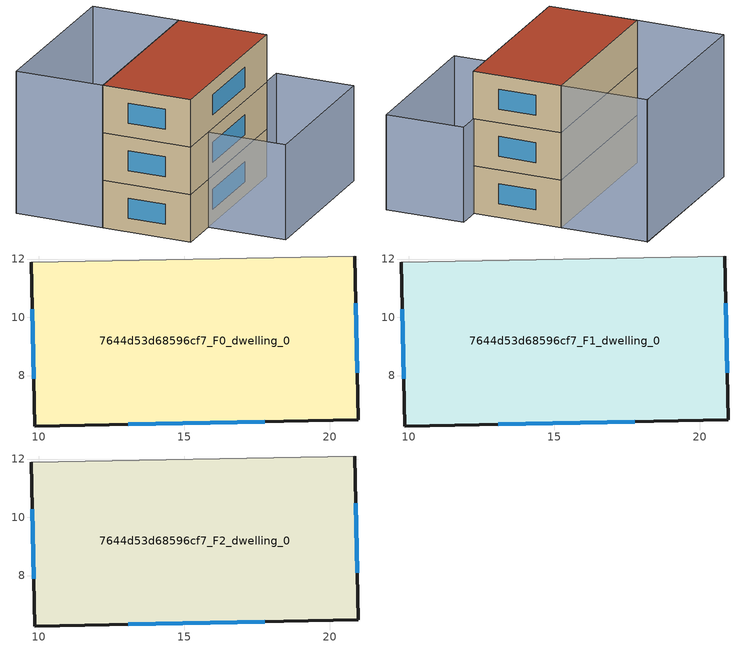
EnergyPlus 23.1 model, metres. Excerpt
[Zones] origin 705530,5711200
7644d53d68596cf7_F0_dwelling_0
 floor ground (EU_floor_Construction): 20.86,12.1 20.98,6.47 9.86,6.27 9.74,11.9 z0
 wall outside (EU_wall_Construction): 9.74,11.9 9.86,6.27 20.98,6.47 20.86,12.1 z0:3
 wall adiabatic (EU_wall_Construction): 20.86,12.1 9.74,11.9 z0:3
 window (EU_Window_Construction): 20.94,8.1 20.89,10.48 / 13.07,6.33 17.76,6.41 / 9.78,10.27 9.83,7.89 z0.87:2.13
7644d53d68596cf7_F1_dwelling_0
 floor to 7644d53d68596cf7_F0_dwelling_0 (EU_floor_Construction): 20.86,12.1 20.98,6.47 9.86,6.27 9.74,11.9 z3
 wall outside (EU_wall_Construction): 9.74,11.9 9.86,6.27 20.98,6.47 20.86,12.1 z3:6
 wall adiabatic (EU_wall_Construction): 20.86,12.1 9.74,11.9 z3:6
 window (EU_Window_Construction): 20.94,8.1 20.89,10.48 / 13.07,6.33 17.76,6.41 / 9.78,10.27 9.83,7.89 z3.87:5.13
7644d53d68596cf7_F2_dwelling_0
 floor to 7644d53d68596cf7_F1_dwelling_0 (EU_floor_Construction): 20.86,12.1 20.98,6.47 9.86,6.27 9.74,11.9 z6
 wall outside (EU_wall_Construction): 9.74,11.9 9.86,6.27 20.98,6.47 20.86,12.1 z6:9
 wall adiabatic (EU_wall_Construction): 20.86,12.1 9.74,11.9 z6:9
 window (EU_Window_Construction): 20.94,8.1 20.89,10.48 / 13.07,6.33 17.76,6.41 / 9.78,10.27 9.83,7.89 z6.87:8.13
 roof outside (EU_roof_Construction): 20.98,6.47 20.86,12.1 9.74,11.9 9.86,6.27 z9
shading: 12.54,1.38 22.59,1.62 / 22.45,6.57 22.58,1.61 / 22.58,1.61 12.53,1.36 / 12.53,1.36 12.41,6.31 / 12.41,6.31 22.45,6.57 z0:6; 9.64,17.43 20.76,17.63 / 20.76,17.63 20.86,12.1 / 20.86,12.1 9.74,11.9 / 9.74,11.9 9.64,17.43 / 20.76,17.63 9.64,17.43 z0:9
[Building]
EU S2 Campaign: North Axis=0; Terrain=City; Solar Distribution=FullExterior
[Site:Location]
London: Latitude=51.5; Longitude=-0.5; Time Zone=0; Elevation=25
[SizingPeriod:WeatherFileDays]
AnnualSizingPeriod: Begin Month=1; Begin Day of Month=1; End Month=12; End Day of Month=31; Day of Week for Start Day=Monday; Use Weather File Daylight Saving Period=No; Use Weather File Rain and Snow Indicators=No
[MATERIAL]
EU_InternalMass_Material: Roughness=MediumRough; Thickness=0.1; Conductivity=1; Density=1800; Specific Heat=900; Thermal Absorptance=0.9; Solar Absorptance=0.7; Visible Absorptance=0.7
[MATERIAL:NOMASS] Roughness=MediumRough; Thermal Absorptance=0.9; Solar Absorptance=0.7; Visible Absorptance=0.7
Name | Thermal Resistance
EU_wall_NoMass | 0.724719
EU_roof_NoMass | 2.98947
EU_floor_NoMass | 2.39157
[WINDOWMATERIAL:SIMPLEGLAZINGSYSTEM]
EU_Window_SimpleGlazing: UFactor=2.63425; Solar Heat Gain Coefficient=0.76; Visible Transmittance=0.76
[CONSTRUCTION]
EU_wall_Construction: EU_wall_NoMass
EU_roof_Construction: EU_roof_NoMass
EU_floor_Construction: EU_floor_NoMass
EU_Window_Construction: EU_Window_SimpleGlazing
EU_InternalMass_Construction: EU_InternalMass_Material
[ZONE] Type=1; Multiplier=1; Ceiling Height=autocalculate; Volume=187.822; Floor Area=autocalculate; Part of Total Floor Area=Yes
7644d53d68596cf7_F0_dwelling_0; 7644d53d68596cf7_F1_dwelling_0; 7644d53d68596cf7_F2_dwelling_0
[INTERNALMASS] Construction=EU_InternalMass_Construction; Surface Area=62.607
Name | Zone or ZoneList
7644d53d68596cf7_F0_dwelling_0_EU_InternalMass | 7644d53d68596cf7_F0_dwelling_0
7644d53d68596cf7_F1_dwelling_0_EU_InternalMass | 7644d53d68596cf7_F1_dwelling_0
7644d53d68596cf7_F2_dwelling_0_EU_InternalMass | 7644d53d68596cf7_F2_dwelling_0
[OTHEREQUIPMENT] Fuel Type=Electricity; Design Level Calculation Method=Watts/Area; Power per Zone Floor Area=1; Fraction Latent=0; Fraction Radiant=0; Fraction Lost=0; Carbon Dioxide Generation Rate=0; EndUse Subcategory=EU_Step8_InternalGains
Name | Zone or ZoneList or Space or SpaceList | Schedule
EU_Step8_InternalGain_7644d53d68596cf7_F0_dwelling_0_f000 | 7644d53d68596cf7_F0_dwelling_0 | EU_Step8_GainSchedule_7644d53d68596cf7_F0_dwelling_0_f000
EU_Step8_InternalGain_7644d53d68596cf7_F1_dwelling_0_f000 | 7644d53d68596cf7_F1_dwelling_0 | EU_Step8_GainSchedule_7644d53d68596cf7_F1_dwelling_0_f000
EU_Step8_InternalGain_7644d53d68596cf7_F2_dwelling_0_f000 | 7644d53d68596cf7_F2_dwelling_0 | EU_Step8_GainSchedule_7644d53d68596cf7_F2_dwelling_0_f000
[ZONEVENTILATION:DESIGNFLOWRATE] Schedule=EU_AlwaysOn; Design Flow Rate Calculation Method=AirChanges/Hour; Air Changes per Hour=0.418135; Ventilation Type=Natural; Fan Pressure Rise=0; Fan Total Efficiency=1; Constant Term Coefficient=1; Temperature Term Coefficient=0; Velocity Term Coefficient=0; Velocity Squared Term Coefficient=0; Minimum Indoor Temperature=-100; Maximum Indoor Temperature=100; Delta Temperature=-100; Minimum Outdoor Temperature=-100; Maximum Outdoor Temperature=100; Maximum Wind Speed=40
Name | Zone or ZoneList or Space or SpaceList
EU_ConstantAir_7644d53d68596cf7_F0_dwelling_0 | 7644d53d68596cf7_F0_dwelling_0
EU_ConstantAir_7644d53d68596cf7_F1_dwelling_0 | 7644d53d68596cf7_F1_dwelling_0
EU_ConstantAir_7644d53d68596cf7_F2_dwelling_0 | 7644d53d68596cf7_F2_dwelling_0
[HVACTEMPLATE:THERMOSTAT] Constant Heating Setpoint=20; Constant Cooling Setpoint=50
EU_HeatOnly_7644d53d68596cf7_F0_dwelling_0; EU_HeatOnly_7644d53d68596cf7_F1_dwelling_0; EU_HeatOnly_7644d53d68596cf7_F2_dwelling_0
[HVACTEMPLATE:ZONE:IDEALLOADSAIRSYSTEM] System Availability Schedule=EU_AlwaysOn; Maximum Heating Supply Air Temperature=50; Minimum Cooling Supply Air Temperature=13; Maximum Heating Supply Air Humidity Ratio=0.0156; Minimum Cooling Supply Air Humidity Ratio=0.0077; Heating Limit=NoLimit; Cooling Limit=NoLimit; Heating Availability Schedule=EU_AlwaysOn; Cooling Availability Schedule=EU_CoolingOff; Dehumidification Control Type=ConstantSensibleHeatRatio; Cooling Sensible Heat Ratio=0.7; Dehumidification Setpoint=60; Humidification Control Type=None; Humidification Setpoint=30; Outdoor Air Method=None; Outdoor Air Flow Rate per Person=0.00944; Outdoor Air Flow Rate per Zone Floor Area=0; Outdoor Air Flow Rate per Zone=0; Demand Controlled Ventilation Type=None; Outdoor Air Economizer Type=NoEconomizer; Heat Recovery Type=None; Sensible Heat Recovery Effectiveness=0.7; Latent Heat Recovery Effectiveness=0.65
Name | Template Thermostat
7644d53d68596cf7_F0_dwelling_0 | EU_HeatOnly_7644d53d68596cf7_F0_dwelling_0
7644d53d68596cf7_F1_dwelling_0 | EU_HeatOnly_7644d53d68596cf7_F1_dwelling_0
7644d53d68596cf7_F2_dwelling_0 | EU_HeatOnly_7644d53d68596cf7_F2_dwelling_0
[SIZING:ZONE] Zone Cooling Design Supply Air Temperature Input Method=SupplyAirTemperature; Zone Cooling Design Supply Air Temperature=13; Zone Heating Design Supply Air Temperature Input Method=SupplyAirTemperature; Zone Heating Design Supply Air Temperature=50; Zone Cooling Design Supply Air Humidity Ratio=0.008; Zone Heating Design Supply Air Humidity Ratio=0.008; Cooling Design Air Flow Method=DesignDay; Cooling Design Air Flow Rate=0; Cooling Minimum Air Flow per Zone Floor Area=0.000762; Cooling Minimum Air Flow=0; Cooling Minimum Air Flow Fraction=0.2; Heating Design Air Flow Method=DesignDay; Heating Design Air Flow Rate=0; Heating Maximum Air Flow per Zone Floor Area=0.002032; Heating Maximum Air Flow=0.141576; Heating Maximum Air Flow Fraction=0.3; Account for Dedicated Outdoor Air System=No; Dedicated Outdoor Air System Control Strategy=NeutralSupplyAir; Dedicated Outdoor Air Low Setpoint Temperature for Design=autosize; Dedicated Outdoor Air High Setpoint Temperature for Design=autosize; Zone Load Sizing Method=Sensible Load Only No Latent Load; Zone Latent Cooling Design Supply Air Humidity Ratio Input Method=HumidityRatioDifference; Zone Cooling Design Supply Air Humidity Ratio Difference=0.005; Zone Latent Heating Design Supply Air Humidity Ratio Input Method=HumidityRatioDifference; Zone Humidification Design Supply Air Humidity Ratio Difference=0.005
7644d53d68596cf7_F0_dwelling_0; 7644d53d68596cf7_F1_dwelling_0; 7644d53d68596cf7_F2_dwelling_0
[SCHEDULE:CONSTANT]
Name | Hourly Value
EU_AlwaysOn | 1
EU_CoolingOff | 0
[SCHEDULE:FILE] Column Number=1; Rows to Skip at Top=0; Number of Hours of Data=8760; Column Separator=Comma; Interpolate to Timestep=No; Minutes per Item=60; Adjust Schedule for Daylight Savings=Yes
Name | File
EU_Step8_GainSchedule_7644d53d68596cf7_F0_dwelling_0_f000 | ../../schedules/7644d53d68596cf7/7644d53d68596cf7_F0_dwelling_0_f000_gain.csv
EU_Step8_GainSchedule_7644d53d68596cf7_F1_dwelling_0_f000 | ../../schedules/7644d53d68596cf7/7644d53d68596cf7_F1_dwelling_0_f000_gain.csv
EU_Step8_GainSchedule_7644d53d68596cf7_F2_dwelling_0_f000 | ../../schedules/7644d53d68596cf7/7644d53d68596cf7_F2_dwelling_0_f000_gain.csv
